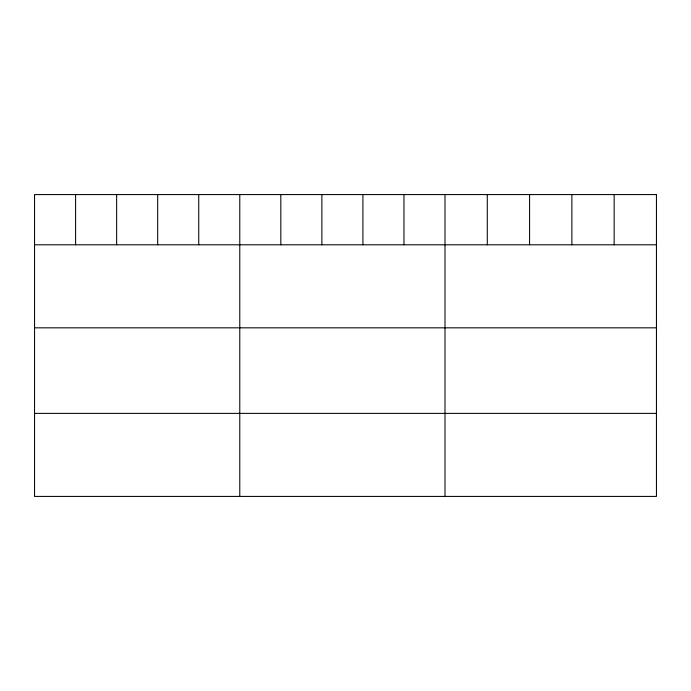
<?xml version="1.0" encoding="UTF-8"?>
<svg xmlns="http://www.w3.org/2000/svg" width="691" height="691" viewBox="0 0 691 691"><rect width="100%" height="100%" fill="white"/><g stroke="black" fill="none" stroke-linecap="round" stroke-linejoin="round"><path stroke-width="1.04" d="M34.55 244.795L656.45 244.795M34.55 327.828L656.45 327.828M34.55 413.382L656.45 413.382M614.161 194.577L614.161 244.795M571.872 194.577L571.872 244.795M529.582 194.577L529.582 244.795M487.293 194.577L487.293 244.795M445.004 194.577L445.004 496.423M403.959 194.577L403.959 244.795M362.913 194.577L362.913 244.795M321.868 194.577L321.868 244.795M280.822 194.577L280.822 244.795M239.777 194.577L239.777 496.423M198.732 194.577L198.732 244.795M157.686 194.577L157.686 244.795M116.641 194.577L116.641 244.795M75.595 194.577L75.595 244.795M656.45 194.577L34.55 194.577L34.55 496.423L656.45 496.423L656.45 194.577"/></g></svg>
